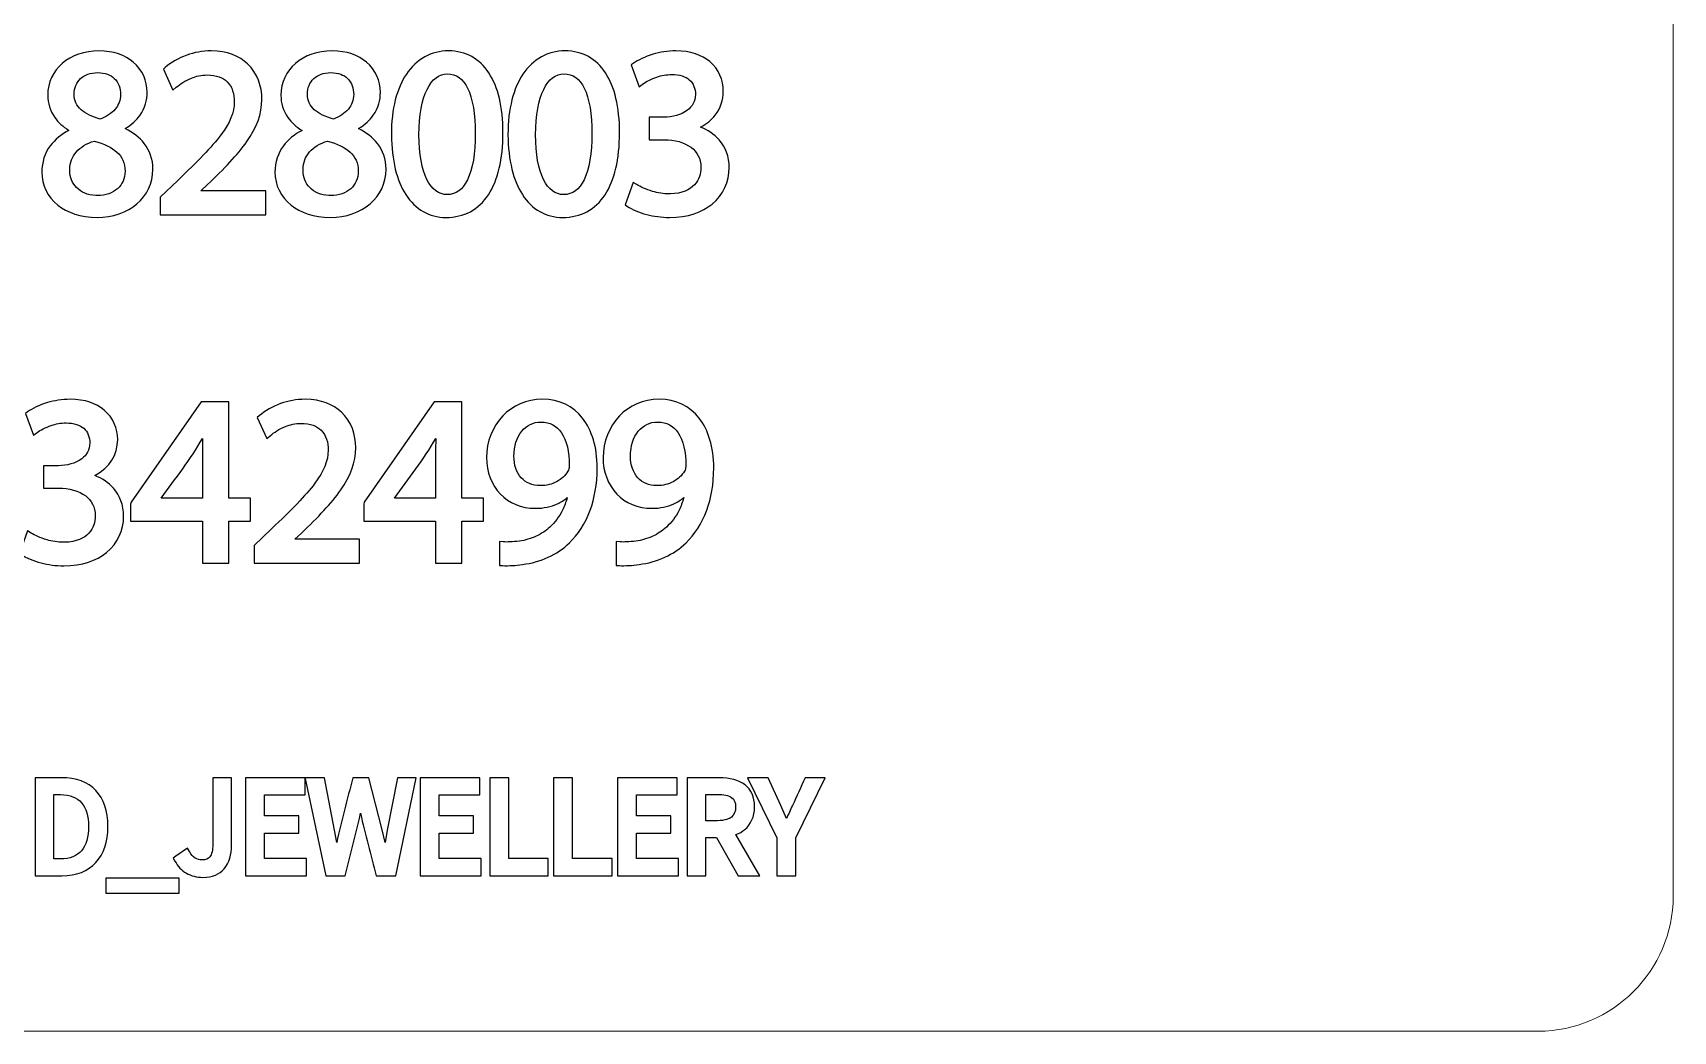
# Model space of a CAD drawing. Header units: millimetres. Extents: x -2199.5 to -2149.7, y -91.5 to -41.7.
# Drawn here: x -2173.97 to -2149.75, y -91.51 to -76.77 of the extents above; entities that cross this region are included whole.
import ezdxf

# ---------------------------------------------------------------- set-up
doc = ezdxf.new("R2010")
doc.units = ezdxf.units.MM
doc.header["$MEASUREMENT"] = 0
doc.layers.add('Layer 1', color=7, linetype='Continuous')

msp = doc.modelspace()

# ---------------------------------------------------------------- linework, layer by layer
at = {"layer": 'Layer 1', "color": 250, "lineweight": 18}
msp.add_open_spline([(-2197.5574, -41.7137), (-2197.5574, -41.7137), (-2151.7414, -41.7137), (-2151.7414, -41.7137), (-2150.6458, -41.7137), (-2149.7494, -42.6098), (-2149.7494, -43.7054), (-2149.7494, -43.7054), (-2149.7494, -89.522), (-2149.7494, -89.522), (-2149.7494, -90.6176), (-2150.6458, -91.5136), (-2151.7414, -91.5136), (-2151.7414, -91.5136), (-2197.5574, -91.5136), (-2197.5574, -91.5136), (-2198.6531, -91.5136), (-2199.5494, -90.6176), (-2199.5494, -89.522), (-2199.5494, -89.522), (-2199.5494, -43.7054), (-2199.5494, -43.7054), (-2199.5494, -42.6098), (-2198.6531, -41.7137), (-2197.5574, -41.7137)], degree=3, knots=[0, 0, 0, 0, 0.125, 0.125, 0.125, 0.25, 0.25, 0.25, 0.375, 0.375, 0.375, 0.5, 0.5, 0.5, 0.625, 0.625, 0.625, 0.75, 0.75, 0.75, 0.875, 0.875, 0.875, 1, 1, 1, 1], dxfattribs=at)
at = {"layer": 'Layer 1', "color": 240}
for points, knots in [([(-2173.8361, -78.8315), (-2173.8361, -78.6806), (-2173.7918, -78.5502), (-2173.7112, -78.4416), (-2173.6431, -78.3497), (-2173.5493, -78.2735), (-2173.4347, -78.2137), (-2173.5248, -78.1598), (-2173.5942, -78.0949), (-2173.6445, -78.0239), (-2173.7155, -77.9232), (-2173.7485, -77.8102), (-2173.7485, -77.6975), (-2173.7485, -77.5035), (-2173.6674, -77.3401), (-2173.533, -77.2245), (-2173.3976, -77.1077), (-2173.2075, -77.04), (-2172.9932, -77.04), (-2172.7743, -77.04), (-2172.6052, -77.105), (-2172.4866, -77.2053), (-2172.3491, -77.322), (-2172.28, -77.4857), (-2172.28, -77.6513), (-2172.28, -77.7649), (-2172.3103, -77.8831), (-2172.386, -77.9909), (-2172.4366, -78.0628), (-2172.5075, -78.1298), (-2172.6032, -78.187), (-2172.4879, -78.2438), (-2172.393, -78.3171), (-2172.3239, -78.4058), (-2172.2411, -78.5118), (-2172.1956, -78.6392), (-2172.1956, -78.7858), (-2172.1956, -78.9963), (-2172.2847, -79.1733), (-2172.4309, -79.2983), (-2172.5798, -79.4257), (-2172.788, -79.4989), (-2173.0209, -79.4989), (-2173.2628, -79.4989), (-2173.4598, -79.4286), (-2173.5993, -79.3161), (-2173.7521, -79.1927), (-2173.8361, -79.0193), (-2173.8361, -78.8315)], [0, 0, 0, 0, 0.0625, 0.0625, 0.0625, 0.125, 0.125, 0.125, 0.1875, 0.1875, 0.1875, 0.25, 0.25, 0.25, 0.3125, 0.3125, 0.3125, 0.375, 0.375, 0.375, 0.4375, 0.4375, 0.4375, 0.5, 0.5, 0.5, 0.5625, 0.5625, 0.5625, 0.625, 0.625, 0.625, 0.6875, 0.6875, 0.6875, 0.75, 0.75, 0.75, 0.8125, 0.8125, 0.8125, 0.875, 0.875, 0.875, 0.9375, 0.9375, 0.9375, 1, 1, 1, 1]), ([(-2172.0863, -79.4111), (-2172.0863, -79.4111), (-2172.0863, -79.2003), (-2172.0863, -79.2003), (-2172.0863, -79.2003), (-2171.8291, -78.951), (-2171.8291, -78.951), (-2171.5393, -78.6752), (-2171.3294, -78.4645), (-2171.1921, -78.2805), (-2171.0598, -78.1034), (-2170.996, -77.9521), (-2170.9942, -77.7918), (-2170.9944, -77.6778), (-2171.0236, -77.5693), (-2171.0982, -77.4959), (-2171.1606, -77.4346), (-2171.2572, -77.3955), (-2171.3983, -77.3955), (-2171.481, -77.3955), (-2171.5582, -77.414), (-2171.6262, -77.441), (-2171.7173, -77.4772), (-2171.7944, -77.5299), (-2171.8507, -77.577), (-2171.8507, -77.577), (-2171.9008, -77.6185), (-2171.9008, -77.6185), (-2171.9008, -77.6185), (-2172.0407, -77.3079), (-2172.0407, -77.3079), (-2172.0407, -77.3079), (-2172.0125, -77.2838), (-2172.0125, -77.2838), (-2171.9255, -77.2103), (-2171.8189, -77.1467), (-2171.6971, -77.1029), (-2171.5875, -77.0636), (-2171.4656, -77.04), (-2171.3346, -77.04), (-2171.0965, -77.04), (-2170.9194, -77.1161), (-2170.7975, -77.2319), (-2170.6523, -77.3698), (-2170.5861, -77.5636), (-2170.5861, -77.7533), (-2170.5861, -77.975), (-2170.6659, -78.1744), (-2170.8083, -78.3786), (-2170.9473, -78.578), (-2171.1459, -78.7813), (-2171.3883, -79.0147), (-2171.3883, -79.0147), (-2171.4861, -79.1051), (-2171.4861, -79.1051), (-2171.4861, -79.1051), (-2170.5303, -79.1051), (-2170.5303, -79.1051), (-2170.5303, -79.1051), (-2170.5303, -79.4606), (-2170.5303, -79.4606), (-2170.5303, -79.4606), (-2172.0863, -79.4606), (-2172.0863, -79.4606), (-2172.0863, -79.4606), (-2172.0863, -79.4111), (-2172.0863, -79.4111)], [0, 0, 0, 0, 0.0454545, 0.0454545, 0.0454545, 0.0909091, 0.0909091, 0.0909091, 0.1363636, 0.1363636, 0.1363636, 0.1818182, 0.1818182, 0.1818182, 0.2272727, 0.2272727, 0.2272727, 0.2727273, 0.2727273, 0.2727273, 0.3181818, 0.3181818, 0.3181818, 0.3636364, 0.3636364, 0.3636364, 0.4090909, 0.4090909, 0.4090909, 0.4545455, 0.4545455, 0.4545455, 0.5, 0.5, 0.5, 0.5454545, 0.5454545, 0.5454545, 0.5909091, 0.5909091, 0.5909091, 0.6363636, 0.6363636, 0.6363636, 0.6818182, 0.6818182, 0.6818182, 0.7272727, 0.7272727, 0.7272727, 0.7727273, 0.7727273, 0.7727273, 0.8181818, 0.8181818, 0.8181818, 0.8636364, 0.8636364, 0.8636364, 0.9090909, 0.9090909, 0.9090909, 0.9545455, 0.9545455, 0.9545455, 1, 1, 1, 1]), ([(-2170.3933, -78.8315), (-2170.3933, -78.6806), (-2170.3488, -78.5502), (-2170.2683, -78.4415), (-2170.2001, -78.3496), (-2170.1062, -78.2737), (-2169.9916, -78.2139), (-2170.0818, -78.1599), (-2170.1514, -78.0949), (-2170.2016, -78.0239), (-2170.2726, -77.9232), (-2170.3057, -77.8102), (-2170.3057, -77.6975), (-2170.3057, -77.5035), (-2170.2245, -77.3398), (-2170.0899, -77.2242), (-2169.9544, -77.1077), (-2169.7646, -77.04), (-2169.5499, -77.04), (-2169.3311, -77.04), (-2169.1619, -77.1051), (-2169.0433, -77.2055), (-2168.9058, -77.322), (-2168.8367, -77.4857), (-2168.8367, -77.6513), (-2168.8367, -77.7648), (-2168.8668, -77.883), (-2168.9428, -77.9909), (-2168.9933, -78.0628), (-2169.0644, -78.1298), (-2169.1603, -78.187), (-2169.045, -78.2438), (-2168.9502, -78.317), (-2168.8814, -78.4057), (-2168.7984, -78.5118), (-2168.7531, -78.639), (-2168.7531, -78.7858), (-2168.7531, -78.9961), (-2168.8422, -79.1733), (-2168.9883, -79.2983), (-2169.137, -79.4257), (-2169.3452, -79.4989), (-2169.5781, -79.4989), (-2169.8199, -79.4989), (-2170.017, -79.4286), (-2170.1565, -79.316), (-2170.3093, -79.1926), (-2170.3933, -79.0192), (-2170.3933, -78.8315)], [0, 0, 0, 0, 0.0625, 0.0625, 0.0625, 0.125, 0.125, 0.125, 0.1875, 0.1875, 0.1875, 0.25, 0.25, 0.25, 0.3125, 0.3125, 0.3125, 0.375, 0.375, 0.375, 0.4375, 0.4375, 0.4375, 0.5, 0.5, 0.5, 0.5625, 0.5625, 0.5625, 0.625, 0.625, 0.625, 0.6875, 0.6875, 0.6875, 0.75, 0.75, 0.75, 0.8125, 0.8125, 0.8125, 0.875, 0.875, 0.875, 0.9375, 0.9375, 0.9375, 1, 1, 1, 1]), ([(-2167.0274, -78.2453), (-2167.0274, -78.6417), (-2167.1018, -78.9516), (-2167.2418, -79.1636), (-2167.3866, -79.3835), (-2167.5997, -79.4989), (-2167.8707, -79.4989), (-2168.1153, -79.4989), (-2168.3195, -79.3828), (-2168.4613, -79.1623), (-2168.5938, -78.9562), (-2168.6713, -78.6577), (-2168.6747, -78.2773), (-2168.6748, -77.8934), (-2168.5931, -77.5924), (-2168.4538, -77.3838), (-2168.3032, -77.1587), (-2168.0863, -77.04), (-2167.8318, -77.04), (-2167.5742, -77.04), (-2167.3718, -77.1547), (-2167.2338, -77.366), (-2167.0989, -77.5721), (-2167.0274, -77.8713), (-2167.0274, -78.2453)], [0, 0, 0, 0, 0.125, 0.125, 0.125, 0.25, 0.25, 0.25, 0.375, 0.375, 0.375, 0.5, 0.5, 0.5, 0.625, 0.625, 0.625, 0.75, 0.75, 0.75, 0.875, 0.875, 0.875, 1, 1, 1, 1]), ([(-2165.3056, -78.2453), (-2165.3056, -78.6417), (-2165.3801, -78.9516), (-2165.5202, -79.1636), (-2165.665, -79.3835), (-2165.8781, -79.4989), (-2166.149, -79.4989), (-2166.3936, -79.4989), (-2166.5978, -79.3828), (-2166.7396, -79.1623), (-2166.8722, -78.9562), (-2166.9495, -78.6577), (-2166.9529, -78.2773), (-2166.953, -77.8934), (-2166.8715, -77.5925), (-2166.7321, -77.3838), (-2166.5815, -77.1585), (-2166.3647, -77.04), (-2166.11, -77.04), (-2165.8524, -77.04), (-2165.65, -77.1547), (-2165.5122, -77.366), (-2165.3776, -77.5722), (-2165.3056, -77.8713), (-2165.3056, -78.2453)], [0, 0, 0, 0, 0.125, 0.125, 0.125, 0.25, 0.25, 0.25, 0.375, 0.375, 0.375, 0.5, 0.5, 0.5, 0.625, 0.625, 0.625, 0.75, 0.75, 0.75, 0.875, 0.875, 0.875, 1, 1, 1, 1]), ([(-2165.0505, -79.0145), (-2165.0033, -79.0448), (-2164.9194, -79.0854), (-2164.8177, -79.1143), (-2164.7425, -79.1357), (-2164.6575, -79.1507), (-2164.5714, -79.1507), (-2164.5714, -79.1507), (-2164.5546, -79.1507), (-2164.5546, -79.1507), (-2164.3821, -79.1474), (-2164.2687, -79.0919), (-2164.1997, -79.0165), (-2164.1316, -78.9426), (-2164.1048, -78.8481), (-2164.1048, -78.766), (-2164.1048, -78.766), (-2164.1048, -78.7588), (-2164.1048, -78.7588), (-2164.1061, -78.628), (-2164.161, -78.5318), (-2164.2451, -78.4669), (-2164.3477, -78.3877), (-2164.4946, -78.3511), (-2164.6452, -78.3511), (-2164.6452, -78.3511), (-2164.8667, -78.3511), (-2164.8667, -78.3511), (-2164.8667, -78.3511), (-2164.8667, -78.0199), (-2164.8667, -78.0199), (-2164.8667, -78.0199), (-2164.6452, -78.0199), (-2164.6452, -78.0199), (-2164.5299, -78.0199), (-2164.3979, -77.9872), (-2164.3048, -77.9167), (-2164.2341, -77.8629), (-2164.1855, -77.7859), (-2164.1855, -77.6836), (-2164.1855, -77.5992), (-2164.2135, -77.5207), (-2164.276, -77.467), (-2164.3319, -77.4187), (-2164.4171, -77.3884), (-2164.5361, -77.3884), (-2164.6121, -77.3884), (-2164.6868, -77.4033), (-2164.7538, -77.4256), (-2164.8387, -77.4537), (-2164.9127, -77.4938), (-2164.9646, -77.5305), (-2164.9646, -77.5305), (-2165.0171, -77.5682), (-2165.0171, -77.5682), (-2165.0171, -77.5682), (-2165.133, -77.2473), (-2165.133, -77.2473), (-2165.133, -77.2473), (-2165.1033, -77.2256), (-2165.1033, -77.2256), (-2165.0346, -77.1754), (-2164.9318, -77.125), (-2164.8118, -77.0896), (-2164.7099, -77.0598), (-2164.5947, -77.04), (-2164.4767, -77.04), (-2164.2558, -77.04), (-2164.0898, -77.102), (-2163.9746, -77.1982), (-2163.8388, -77.3116), (-2163.7741, -77.4716), (-2163.7741, -77.6343), (-2163.7741, -77.7652), (-2163.8143, -77.8866), (-2163.8946, -77.989), (-2163.9484, -78.0577), (-2164.0207, -78.1176), (-2164.1104, -78.1657), (-2164.0037, -78.2062), (-2163.9086, -78.2699), (-2163.8357, -78.3539), (-2163.7433, -78.4605), (-2163.6863, -78.5995), (-2163.6863, -78.7648), (-2163.6863, -78.9712), (-2163.7715, -79.1646), (-2163.9376, -79.3014), (-2164.0852, -79.4226), (-2164.2964, -79.4989), (-2164.5684, -79.4989), (-2164.6883, -79.4989), (-2164.802, -79.4816), (-2164.9012, -79.456), (-2165.0225, -79.4246), (-2165.1233, -79.3793), (-2165.1888, -79.3365), (-2165.1888, -79.3365), (-2165.2213, -79.3151), (-2165.2213, -79.3151), (-2165.2213, -79.3151), (-2165.1028, -78.9807), (-2165.1028, -78.9807), (-2165.1028, -78.9807), (-2165.0505, -79.0145), (-2165.0505, -79.0145)], [0, 0, 0, 0, 0.0285714, 0.0285714, 0.0285714, 0.0571429, 0.0571429, 0.0571429, 0.0857143, 0.0857143, 0.0857143, 0.1142857, 0.1142857, 0.1142857, 0.1428571, 0.1428571, 0.1428571, 0.1714286, 0.1714286, 0.1714286, 0.2, 0.2, 0.2, 0.2285714, 0.2285714, 0.2285714, 0.2571429, 0.2571429, 0.2571429, 0.2857143, 0.2857143, 0.2857143, 0.3142857, 0.3142857, 0.3142857, 0.3428571, 0.3428571, 0.3428571, 0.3714286, 0.3714286, 0.3714286, 0.4, 0.4, 0.4, 0.4285714, 0.4285714, 0.4285714, 0.4571429, 0.4571429, 0.4571429, 0.4857143, 0.4857143, 0.4857143, 0.5142857, 0.5142857, 0.5142857, 0.5428571, 0.5428571, 0.5428571, 0.5714286, 0.5714286, 0.5714286, 0.6, 0.6, 0.6, 0.6285714, 0.6285714, 0.6285714, 0.6571429, 0.6571429, 0.6571429, 0.6857143, 0.6857143, 0.6857143, 0.7142857, 0.7142857, 0.7142857, 0.7428571, 0.7428571, 0.7428571, 0.7714286, 0.7714286, 0.7714286, 0.8, 0.8, 0.8, 0.8285714, 0.8285714, 0.8285714, 0.8571429, 0.8571429, 0.8571429, 0.8857143, 0.8857143, 0.8857143, 0.9142857, 0.9142857, 0.9142857, 0.9428571, 0.9428571, 0.9428571, 0.9714286, 0.9714286, 0.9714286, 1, 1, 1, 1]), ([(-2173.3581, -77.6759), (-2173.3581, -77.7748), (-2173.3209, -77.8509), (-2173.2556, -77.9094), (-2173.1889, -77.9692), (-2173.0917, -78.0133), (-2172.9736, -78.0458), (-2172.8843, -78.0135), (-2172.8064, -77.9646), (-2172.7526, -77.9004), (-2172.7037, -77.8416), (-2172.6739, -77.769), (-2172.6739, -77.6836), (-2172.6739, -77.5959), (-2172.7018, -77.5069), (-2172.7655, -77.4452), (-2172.8188, -77.3939), (-2172.8989, -77.3602), (-2173.0106, -77.3602), (-2173.1197, -77.3602), (-2173.2044, -77.3937), (-2173.2625, -77.4471), (-2173.3249, -77.5046), (-2173.3581, -77.5868), (-2173.3581, -77.6759)], [0, 0, 0, 0, 0.125, 0.125, 0.125, 0.25, 0.25, 0.25, 0.375, 0.375, 0.375, 0.5, 0.5, 0.5, 0.625, 0.625, 0.625, 0.75, 0.75, 0.75, 0.875, 0.875, 0.875, 1, 1, 1, 1]), ([(-2169.9153, -77.6759), (-2169.9153, -77.7748), (-2169.8781, -77.8509), (-2169.8128, -77.9094), (-2169.746, -77.9692), (-2169.6486, -78.0133), (-2169.5306, -78.0458), (-2169.4415, -78.0135), (-2169.3637, -77.9646), (-2169.3098, -77.9003), (-2169.2609, -77.8416), (-2169.2311, -77.7689), (-2169.2311, -77.6836), (-2169.2311, -77.5959), (-2169.2589, -77.5069), (-2169.3226, -77.4452), (-2169.3759, -77.3939), (-2169.4558, -77.3602), (-2169.5678, -77.3602), (-2169.6769, -77.3602), (-2169.7616, -77.3937), (-2169.8197, -77.4471), (-2169.8821, -77.5046), (-2169.9153, -77.5868), (-2169.9153, -77.6759)], [0, 0, 0, 0, 0.125, 0.125, 0.125, 0.25, 0.25, 0.25, 0.375, 0.375, 0.375, 0.5, 0.5, 0.5, 0.625, 0.625, 0.625, 0.75, 0.75, 0.75, 0.875, 0.875, 0.875, 1, 1, 1, 1]), ([(-2168.2675, -78.28), (-2168.2675, -78.5651), (-2168.2247, -78.7882), (-2168.149, -78.9398), (-2168.0771, -79.0844), (-2167.9749, -79.1616), (-2167.8528, -79.1616), (-2167.7197, -79.1616), (-2167.6193, -79.0835), (-2167.551, -78.9441), (-2167.4736, -78.7861), (-2167.4355, -78.5504), (-2167.4355, -78.259), (-2167.4355, -77.9765), (-2167.4724, -77.7454), (-2167.5499, -77.5895), (-2167.6171, -77.4545), (-2167.7163, -77.3781), (-2167.8496, -77.3781), (-2167.9689, -77.3781), (-2168.0733, -77.4566), (-2168.1476, -77.608), (-2168.2228, -77.7611), (-2168.2675, -77.9866), (-2168.2675, -78.28)], [0, 0, 0, 0, 0.125, 0.125, 0.125, 0.25, 0.25, 0.25, 0.375, 0.375, 0.375, 0.5, 0.5, 0.5, 0.625, 0.625, 0.625, 0.75, 0.75, 0.75, 0.875, 0.875, 0.875, 1, 1, 1, 1]), ([(-2166.5458, -78.28), (-2166.5458, -78.565), (-2166.503, -78.7881), (-2166.4275, -78.9397), (-2166.3554, -79.0845), (-2166.2535, -79.1616), (-2166.1316, -79.1616), (-2165.9985, -79.1616), (-2165.898, -79.0836), (-2165.8297, -78.9441), (-2165.7518, -78.7858), (-2165.7139, -78.5504), (-2165.7139, -78.259), (-2165.7139, -77.9765), (-2165.7507, -77.7453), (-2165.8283, -77.5895), (-2165.8955, -77.4545), (-2165.9946, -77.3781), (-2166.128, -77.3781), (-2166.2472, -77.3781), (-2166.3517, -77.4566), (-2166.426, -77.608), (-2166.5012, -77.7611), (-2166.5458, -77.9866), (-2166.5458, -78.28)], [0, 0, 0, 0, 0.125, 0.125, 0.125, 0.25, 0.25, 0.25, 0.375, 0.375, 0.375, 0.5, 0.5, 0.5, 0.625, 0.625, 0.625, 0.75, 0.75, 0.75, 0.875, 0.875, 0.875, 1, 1, 1, 1]), ([(-2172.6073, -78.8176), (-2172.6073, -78.6942), (-2172.6498, -78.6031), (-2172.7261, -78.5337), (-2172.8042, -78.4629), (-2172.9184, -78.4117), (-2173.0597, -78.3705), (-2173.1754, -78.4062), (-2173.265, -78.4616), (-2173.3258, -78.531), (-2173.3886, -78.603), (-2173.4213, -78.6912), (-2173.4213, -78.7894), (-2173.4213, -78.7894), (-2173.4218, -78.8087), (-2173.4218, -78.8087), (-2173.4217, -78.904), (-2173.3859, -78.9926), (-2173.3212, -79.0588), (-2173.2556, -79.1254), (-2173.1594, -79.1697), (-2173.0392, -79.1748), (-2173.0392, -79.1748), (-2173.0143, -79.1756), (-2173.0143, -79.1756), (-2172.8901, -79.1754), (-2172.7883, -79.1379), (-2172.718, -79.0752), (-2172.6475, -79.0124), (-2172.6073, -78.9222), (-2172.6073, -78.8176)], [0, 0, 0, 0, 0.1, 0.1, 0.1, 0.2, 0.2, 0.2, 0.3, 0.3, 0.3, 0.4, 0.4, 0.4, 0.5, 0.5, 0.5, 0.6, 0.6, 0.6, 0.7, 0.7, 0.7, 0.8, 0.8, 0.8, 0.9, 0.9, 0.9, 1, 1, 1, 1]), ([(-2169.1644, -78.8176), (-2169.1644, -78.6942), (-2169.2071, -78.6031), (-2169.2834, -78.5337), (-2169.3612, -78.4629), (-2169.4757, -78.4117), (-2169.6166, -78.3705), (-2169.7325, -78.406), (-2169.8219, -78.4616), (-2169.8827, -78.531), (-2169.9454, -78.603), (-2169.9783, -78.6912), (-2169.9783, -78.7894), (-2169.9783, -78.7894), (-2169.9791, -78.8093), (-2169.9791, -78.8093), (-2169.9787, -78.9043), (-2169.9432, -78.9929), (-2169.8786, -79.0587), (-2169.813, -79.1253), (-2169.7171, -79.1694), (-2169.5972, -79.1748), (-2169.5972, -79.1748), (-2169.5714, -79.1756), (-2169.5714, -79.1756), (-2169.4472, -79.1754), (-2169.3454, -79.1379), (-2169.2751, -79.0752), (-2169.2044, -79.0124), (-2169.1644, -78.9222), (-2169.1644, -78.8176)], [0, 0, 0, 0, 0.1, 0.1, 0.1, 0.2, 0.2, 0.2, 0.3, 0.3, 0.3, 0.4, 0.4, 0.4, 0.5, 0.5, 0.5, 0.6, 0.6, 0.6, 0.7, 0.7, 0.7, 0.8, 0.8, 0.8, 0.9, 0.9, 0.9, 1, 1, 1, 1]), ([(-2173.9929, -84.1589), (-2173.9457, -84.189), (-2173.8612, -84.2294), (-2173.759, -84.2587), (-2173.6839, -84.2798), (-2173.5997, -84.2951), (-2173.5138, -84.2951), (-2173.5138, -84.2951), (-2173.497, -84.2951), (-2173.497, -84.2951), (-2173.3239, -84.2918), (-2173.2105, -84.236), (-2173.1415, -84.1607), (-2173.0733, -84.0866), (-2173.0467, -83.9922), (-2173.0467, -83.9101), (-2173.0467, -83.9101), (-2173.0467, -83.9028), (-2173.0467, -83.9028), (-2173.048, -83.7721), (-2173.103, -83.676), (-2173.1872, -83.6109), (-2173.2899, -83.5314), (-2173.4367, -83.495), (-2173.5871, -83.495), (-2173.5871, -83.495), (-2173.8089, -83.495), (-2173.8089, -83.495), (-2173.8089, -83.495), (-2173.8089, -83.1642), (-2173.8089, -83.1642), (-2173.8089, -83.1642), (-2173.5871, -83.1642), (-2173.5871, -83.1642), (-2173.4716, -83.1642), (-2173.3398, -83.1318), (-2173.2465, -83.061), (-2173.1758, -83.0074), (-2173.1272, -82.9305), (-2173.1272, -82.8275), (-2173.1272, -82.7435), (-2173.1554, -82.6649), (-2173.2178, -82.6113), (-2173.2738, -82.5632), (-2173.3591, -82.5327), (-2173.4782, -82.5327), (-2173.5538, -82.5327), (-2173.6284, -82.548), (-2173.6962, -82.5702), (-2173.7809, -82.5983), (-2173.8547, -82.638), (-2173.9059, -82.6748), (-2173.9059, -82.6748), (-2173.959, -82.7129), (-2173.959, -82.7129), (-2173.959, -82.7129), (-2174.0747, -82.3914), (-2174.0747, -82.3914), (-2174.0747, -82.3914), (-2174.0452, -82.3697), (-2174.0452, -82.3697), (-2173.9766, -82.3195), (-2173.8739, -82.2689), (-2173.7539, -82.2336), (-2173.6521, -82.2037), (-2173.5368, -82.1841), (-2173.4187, -82.1841), (-2173.1978, -82.1841), (-2173.0315, -82.2462), (-2172.9162, -82.3422), (-2172.7804, -82.4555), (-2172.7158, -82.6155), (-2172.7158, -82.7783), (-2172.7158, -82.9989), (-2172.8281, -83.191), (-2173.0525, -83.3101), (-2172.9457, -83.3508), (-2172.8506, -83.4143), (-2172.7775, -83.4982), (-2172.6849, -83.6046), (-2172.6281, -83.7438), (-2172.6281, -83.9092), (-2172.6281, -84.1155), (-2172.7131, -84.3089), (-2172.8794, -84.4454), (-2173.027, -84.5667), (-2173.2382, -84.6431), (-2173.5101, -84.6431), (-2173.6303, -84.6431), (-2173.7442, -84.6258), (-2173.8437, -84.6), (-2173.9648, -84.5685), (-2174.0656, -84.5234), (-2174.1308, -84.4803), (-2174.1308, -84.4803), (-2174.1629, -84.459), (-2174.1629, -84.459), (-2174.1629, -84.459), (-2174.0454, -84.1254), (-2174.0454, -84.1254), (-2174.0454, -84.1254), (-2173.9929, -84.1589), (-2173.9929, -84.1589)], [0, 0, 0, 0, 0.0294118, 0.0294118, 0.0294118, 0.0588235, 0.0588235, 0.0588235, 0.0882353, 0.0882353, 0.0882353, 0.1176471, 0.1176471, 0.1176471, 0.1470588, 0.1470588, 0.1470588, 0.1764706, 0.1764706, 0.1764706, 0.2058824, 0.2058824, 0.2058824, 0.2352941, 0.2352941, 0.2352941, 0.2647059, 0.2647059, 0.2647059, 0.2941176, 0.2941176, 0.2941176, 0.3235294, 0.3235294, 0.3235294, 0.3529412, 0.3529412, 0.3529412, 0.3823529, 0.3823529, 0.3823529, 0.4117647, 0.4117647, 0.4117647, 0.4411765, 0.4411765, 0.4411765, 0.4705882, 0.4705882, 0.4705882, 0.5, 0.5, 0.5, 0.5294118, 0.5294118, 0.5294118, 0.5588235, 0.5588235, 0.5588235, 0.5882353, 0.5882353, 0.5882353, 0.6176471, 0.6176471, 0.6176471, 0.6470588, 0.6470588, 0.6470588, 0.6764706, 0.6764706, 0.6764706, 0.7058824, 0.7058824, 0.7058824, 0.7352941, 0.7352941, 0.7352941, 0.7647059, 0.7647059, 0.7647059, 0.7941176, 0.7941176, 0.7941176, 0.8235294, 0.8235294, 0.8235294, 0.8529412, 0.8529412, 0.8529412, 0.8823529, 0.8823529, 0.8823529, 0.9117647, 0.9117647, 0.9117647, 0.9411765, 0.9411765, 0.9411765, 0.9705882, 0.9705882, 0.9705882, 1, 1, 1, 1]), ([(-2171.4656, -84.5551), (-2171.4656, -84.5551), (-2171.4656, -83.9833), (-2171.4656, -83.9833), (-2171.4656, -83.9833), (-2172.5261, -83.9833), (-2172.5261, -83.9833), (-2172.5261, -83.9833), (-2172.5261, -83.7301), (-2172.5261, -83.7301), (-2172.5261, -83.7301), (-2172.5171, -83.702), (-2172.5171, -83.702), (-2172.5171, -83.702), (-2171.4836, -82.2231), (-2171.4836, -82.2231), (-2171.4836, -82.2231), (-2171.0753, -82.2231), (-2171.0753, -82.2231), (-2171.0753, -82.2231), (-2171.0753, -83.6418), (-2171.0753, -83.6418), (-2171.0753, -83.6418), (-2170.7557, -83.6418), (-2170.7557, -83.6418), (-2170.7557, -83.6418), (-2170.7557, -83.9833), (-2170.7557, -83.9833), (-2170.7557, -83.9833), (-2171.0753, -83.9833), (-2171.0753, -83.9833), (-2171.0753, -83.9833), (-2171.0753, -84.6045), (-2171.0753, -84.6045), (-2171.0753, -84.6045), (-2171.4656, -84.6045), (-2171.4656, -84.6045), (-2171.4656, -84.6045), (-2171.4656, -84.5551), (-2171.4656, -84.5551)], [0, 0, 0, 0, 0.0769231, 0.0769231, 0.0769231, 0.1538462, 0.1538462, 0.1538462, 0.2307692, 0.2307692, 0.2307692, 0.3076923, 0.3076923, 0.3076923, 0.3846154, 0.3846154, 0.3846154, 0.4615385, 0.4615385, 0.4615385, 0.5384615, 0.5384615, 0.5384615, 0.6153846, 0.6153846, 0.6153846, 0.6923077, 0.6923077, 0.6923077, 0.7692308, 0.7692308, 0.7692308, 0.8461538, 0.8461538, 0.8461538, 0.9230769, 0.9230769, 0.9230769, 1, 1, 1, 1]), ([(-2170.6994, -84.5551), (-2170.6994, -84.5551), (-2170.6994, -84.3445), (-2170.6994, -84.3445), (-2170.6994, -84.3445), (-2170.4422, -84.095), (-2170.4422, -84.095), (-2170.1525, -83.8191), (-2169.942, -83.608), (-2169.8049, -83.4246), (-2169.6728, -83.2474), (-2169.6088, -83.0966), (-2169.607, -82.9362), (-2169.6071, -82.8222), (-2169.6361, -82.7136), (-2169.7109, -82.6403), (-2169.7734, -82.5789), (-2169.87, -82.5398), (-2170.0109, -82.5398), (-2170.0936, -82.5398), (-2170.1707, -82.5581), (-2170.2388, -82.5854), (-2170.3299, -82.6215), (-2170.4071, -82.6742), (-2170.4639, -82.7214), (-2170.4639, -82.7214), (-2170.5139, -82.7627), (-2170.5139, -82.7627), (-2170.5139, -82.7627), (-2170.6538, -82.4521), (-2170.6538, -82.4521), (-2170.6538, -82.4521), (-2170.6255, -82.4282), (-2170.6255, -82.4282), (-2170.5385, -82.3548), (-2170.4319, -82.2907), (-2170.3099, -82.247), (-2170.2001, -82.2075), (-2170.0782, -82.1841), (-2169.9477, -82.1841), (-2169.7092, -82.1841), (-2169.5325, -82.2602), (-2169.4109, -82.3758), (-2169.2656, -82.5138), (-2169.1996, -82.7079), (-2169.1996, -82.8978), (-2169.1996, -83.1193), (-2169.2794, -83.3186), (-2169.4214, -83.5226), (-2169.5597, -83.7213), (-2169.7586, -83.9248), (-2170.0014, -84.1587), (-2170.0014, -84.1587), (-2170.0996, -84.2495), (-2170.0996, -84.2495), (-2170.0996, -84.2495), (-2169.1432, -84.2495), (-2169.1432, -84.2495), (-2169.1432, -84.2495), (-2169.1432, -84.6045), (-2169.1432, -84.6045), (-2169.1432, -84.6045), (-2170.6994, -84.6045), (-2170.6994, -84.6045), (-2170.6994, -84.6045), (-2170.6994, -84.5551), (-2170.6994, -84.5551)], [0, 0, 0, 0, 0.0454545, 0.0454545, 0.0454545, 0.0909091, 0.0909091, 0.0909091, 0.1363636, 0.1363636, 0.1363636, 0.1818182, 0.1818182, 0.1818182, 0.2272727, 0.2272727, 0.2272727, 0.2727273, 0.2727273, 0.2727273, 0.3181818, 0.3181818, 0.3181818, 0.3636364, 0.3636364, 0.3636364, 0.4090909, 0.4090909, 0.4090909, 0.4545455, 0.4545455, 0.4545455, 0.5, 0.5, 0.5, 0.5454545, 0.5454545, 0.5454545, 0.5909091, 0.5909091, 0.5909091, 0.6363636, 0.6363636, 0.6363636, 0.6818182, 0.6818182, 0.6818182, 0.7272727, 0.7272727, 0.7272727, 0.7727273, 0.7727273, 0.7727273, 0.8181818, 0.8181818, 0.8181818, 0.8636364, 0.8636364, 0.8636364, 0.9090909, 0.9090909, 0.9090909, 0.9545455, 0.9545455, 0.9545455, 1, 1, 1, 1]), ([(-2168.0226, -84.5551), (-2168.0226, -84.5551), (-2168.0226, -83.9833), (-2168.0226, -83.9833), (-2168.0226, -83.9833), (-2169.0833, -83.9833), (-2169.0833, -83.9833), (-2169.0833, -83.9833), (-2169.0833, -83.7301), (-2169.0833, -83.7301), (-2169.0833, -83.7301), (-2169.0743, -83.702), (-2169.0743, -83.702), (-2169.0743, -83.702), (-2168.0406, -82.2231), (-2168.0406, -82.2231), (-2168.0406, -82.2231), (-2167.6324, -82.2231), (-2167.6324, -82.2231), (-2167.6324, -82.2231), (-2167.6324, -83.6418), (-2167.6324, -83.6418), (-2167.6324, -83.6418), (-2167.3128, -83.6418), (-2167.3128, -83.6418), (-2167.3128, -83.6418), (-2167.3128, -83.9833), (-2167.3128, -83.9833), (-2167.3128, -83.9833), (-2167.6324, -83.9833), (-2167.6324, -83.9833), (-2167.6324, -83.9833), (-2167.6324, -84.6045), (-2167.6324, -84.6045), (-2167.6324, -84.6045), (-2168.0226, -84.6045), (-2168.0226, -84.6045), (-2168.0226, -84.6045), (-2168.0226, -84.5551), (-2168.0226, -84.5551)], [0, 0, 0, 0, 0.0769231, 0.0769231, 0.0769231, 0.1538462, 0.1538462, 0.1538462, 0.2307692, 0.2307692, 0.2307692, 0.3076923, 0.3076923, 0.3076923, 0.3846154, 0.3846154, 0.3846154, 0.4615385, 0.4615385, 0.4615385, 0.5384615, 0.5384615, 0.5384615, 0.6153846, 0.6153846, 0.6153846, 0.6923077, 0.6923077, 0.6923077, 0.7692308, 0.7692308, 0.7692308, 0.8461538, 0.8461538, 0.8461538, 0.9230769, 0.9230769, 0.9230769, 1, 1, 1, 1]), ([(-2167.0225, -84.2885), (-2166.9925, -84.2916), (-2166.9586, -84.2916), (-2166.9199, -84.2896), (-2166.8797, -84.2875), (-2166.8353, -84.2829), (-2166.7848, -84.2778), (-2166.6987, -84.2659), (-2166.6148, -84.242), (-2166.5375, -84.2062), (-2166.4632, -84.1718), (-2166.3942, -84.126), (-2166.3346, -84.0697), (-2166.2612, -84.0029), (-2166.1982, -83.9205), (-2166.1489, -83.8215), (-2166.1208, -83.7653), (-2166.0972, -83.7035), (-2166.0787, -83.6362), (-2166.123, -83.6718), (-2166.1715, -83.7021), (-2166.2243, -83.7261), (-2166.3195, -83.7698), (-2166.4276, -83.7936), (-2166.5464, -83.7936), (-2166.7615, -83.7936), (-2166.9395, -83.7138), (-2167.0655, -83.583), (-2167.1964, -83.4475), (-2167.2702, -83.2572), (-2167.2702, -83.0451), (-2167.2702, -82.8102), (-2167.1822, -82.5892), (-2167.0295, -82.4302), (-2166.8847, -82.2794), (-2166.682, -82.1841), (-2166.4413, -82.1841), (-2166.1929, -82.1841), (-2165.9913, -82.2851), (-2165.8516, -82.4631), (-2165.7131, -82.6397), (-2165.6364, -82.8922), (-2165.6364, -83.1964), (-2165.6364, -83.4379), (-2165.6749, -83.6467), (-2165.7396, -83.823), (-2165.813, -84.0229), (-2165.9209, -84.1822), (-2166.0448, -84.3026), (-2166.1351, -84.3911), (-2166.2425, -84.4629), (-2166.3587, -84.5162), (-2166.4784, -84.5712), (-2166.6078, -84.6073), (-2166.7376, -84.622), (-2166.7913, -84.6302), (-2166.8412, -84.6354), (-2166.8857, -84.6381), (-2166.9394, -84.6413), (-2166.9881, -84.6414), (-2167.0295, -84.6398), (-2167.0295, -84.6398), (-2167.077, -84.6377), (-2167.077, -84.6377), (-2167.077, -84.6377), (-2167.077, -84.2826), (-2167.077, -84.2826), (-2167.077, -84.2826), (-2167.0225, -84.2885), (-2167.0225, -84.2885)], [0, 0, 0, 0, 0.0434783, 0.0434783, 0.0434783, 0.0869565, 0.0869565, 0.0869565, 0.1304348, 0.1304348, 0.1304348, 0.173913, 0.173913, 0.173913, 0.2173913, 0.2173913, 0.2173913, 0.2608696, 0.2608696, 0.2608696, 0.3043478, 0.3043478, 0.3043478, 0.3478261, 0.3478261, 0.3478261, 0.3913043, 0.3913043, 0.3913043, 0.4347826, 0.4347826, 0.4347826, 0.4782609, 0.4782609, 0.4782609, 0.5217391, 0.5217391, 0.5217391, 0.5652174, 0.5652174, 0.5652174, 0.6086957, 0.6086957, 0.6086957, 0.6521739, 0.6521739, 0.6521739, 0.6956522, 0.6956522, 0.6956522, 0.7391304, 0.7391304, 0.7391304, 0.7826087, 0.7826087, 0.7826087, 0.826087, 0.826087, 0.826087, 0.8695652, 0.8695652, 0.8695652, 0.9130435, 0.9130435, 0.9130435, 0.9565217, 0.9565217, 0.9565217, 1, 1, 1, 1]), ([(-2165.3013, -84.2885), (-2165.2714, -84.2916), (-2165.2372, -84.2916), (-2165.1985, -84.2896), (-2165.1585, -84.2875), (-2165.1142, -84.2829), (-2165.0638, -84.2778), (-2164.9773, -84.2659), (-2164.8935, -84.242), (-2164.8163, -84.2062), (-2164.742, -84.1718), (-2164.6731, -84.126), (-2164.6131, -84.0697), (-2164.5399, -84.0034), (-2164.4772, -83.9212), (-2164.4278, -83.822), (-2164.3995, -83.7654), (-2164.3758, -83.7035), (-2164.3571, -83.6359), (-2164.4015, -83.6718), (-2164.4503, -83.7021), (-2164.503, -83.7261), (-2164.5981, -83.7698), (-2164.7064, -83.7936), (-2164.8252, -83.7936), (-2165.0401, -83.7936), (-2165.2183, -83.7138), (-2165.3443, -83.583), (-2165.4752, -83.4475), (-2165.5491, -83.2572), (-2165.5491, -83.0451), (-2165.5491, -82.8102), (-2165.461, -82.5892), (-2165.3081, -82.4301), (-2165.1634, -82.2796), (-2164.9605, -82.1841), (-2164.7196, -82.1841), (-2164.4714, -82.1841), (-2164.27, -82.2849), (-2164.1302, -82.463), (-2163.9918, -82.6398), (-2163.9151, -82.8922), (-2163.9151, -83.1964), (-2163.9151, -83.4381), (-2163.9537, -83.6467), (-2164.0184, -83.823), (-2164.0918, -84.0231), (-2164.1997, -84.1822), (-2164.3237, -84.3026), (-2164.4137, -84.3911), (-2164.5209, -84.4628), (-2164.637, -84.5161), (-2164.7567, -84.5712), (-2164.8862, -84.6073), (-2165.0162, -84.622), (-2165.0695, -84.6302), (-2165.1196, -84.6354), (-2165.1643, -84.6381), (-2165.2182, -84.6413), (-2165.2671, -84.6414), (-2165.3083, -84.6398), (-2165.3083, -84.6398), (-2165.3558, -84.6377), (-2165.3558, -84.6377), (-2165.3558, -84.6377), (-2165.3558, -84.2826), (-2165.3558, -84.2826), (-2165.3558, -84.2826), (-2165.3013, -84.2885), (-2165.3013, -84.2885)], [0, 0, 0, 0, 0.0434783, 0.0434783, 0.0434783, 0.0869565, 0.0869565, 0.0869565, 0.1304348, 0.1304348, 0.1304348, 0.173913, 0.173913, 0.173913, 0.2173913, 0.2173913, 0.2173913, 0.2608696, 0.2608696, 0.2608696, 0.3043478, 0.3043478, 0.3043478, 0.3478261, 0.3478261, 0.3478261, 0.3913043, 0.3913043, 0.3913043, 0.4347826, 0.4347826, 0.4347826, 0.4782609, 0.4782609, 0.4782609, 0.5217391, 0.5217391, 0.5217391, 0.5652174, 0.5652174, 0.5652174, 0.6086957, 0.6086957, 0.6086957, 0.6521739, 0.6521739, 0.6521739, 0.6956522, 0.6956522, 0.6956522, 0.7391304, 0.7391304, 0.7391304, 0.7826087, 0.7826087, 0.7826087, 0.826087, 0.826087, 0.826087, 0.8695652, 0.8695652, 0.8695652, 0.9130435, 0.9130435, 0.9130435, 0.9565217, 0.9565217, 0.9565217, 1, 1, 1, 1]), ([(-2166.8657, -83.0239), (-2166.8657, -83.1551), (-2166.8265, -83.2659), (-2166.7574, -83.3424), (-2166.6905, -83.416), (-2166.5941, -83.4591), (-2166.4763, -83.4591), (-2166.3851, -83.4591), (-2166.3039, -83.4376), (-2166.2363, -83.4019), (-2166.1639, -83.3634), (-2166.1062, -83.308), (-2166.0689, -83.2445), (-2166.0625, -83.2343), (-2166.0574, -83.2226), (-2166.054, -83.2096), (-2166.0504, -83.1952), (-2166.0481, -83.1778), (-2166.0481, -83.1574), (-2166.0481, -82.9624), (-2166.0852, -82.7926), (-2166.1636, -82.6771), (-2166.2306, -82.5782), (-2166.3304, -82.5191), (-2166.4658, -82.5191), (-2166.5817, -82.5191), (-2166.6808, -82.57), (-2166.7506, -82.6563), (-2166.8232, -82.7459), (-2166.8657, -82.8739), (-2166.8657, -83.0239)], [0, 0, 0, 0, 0.1, 0.1, 0.1, 0.2, 0.2, 0.2, 0.3, 0.3, 0.3, 0.4, 0.4, 0.4, 0.5, 0.5, 0.5, 0.6, 0.6, 0.6, 0.7, 0.7, 0.7, 0.8, 0.8, 0.8, 0.9, 0.9, 0.9, 1, 1, 1, 1]), ([(-2165.1445, -83.0239), (-2165.1445, -83.1551), (-2165.1051, -83.2657), (-2165.036, -83.3423), (-2164.9693, -83.416), (-2164.8726, -83.4591), (-2164.7548, -83.4591), (-2164.6636, -83.4591), (-2164.5827, -83.4376), (-2164.5151, -83.4019), (-2164.4427, -83.3634), (-2164.3851, -83.308), (-2164.3477, -83.2445), (-2164.3413, -83.2341), (-2164.336, -83.2224), (-2164.3324, -83.2089), (-2164.3288, -83.1947), (-2164.3265, -83.1776), (-2164.3265, -83.1574), (-2164.3265, -82.9624), (-2164.3633, -82.7926), (-2164.4418, -82.6771), (-2164.509, -82.5782), (-2164.6087, -82.5191), (-2164.7442, -82.5191), (-2164.8601, -82.5191), (-2164.9593, -82.57), (-2165.0292, -82.6563), (-2165.1018, -82.7458), (-2165.1445, -82.8739), (-2165.1445, -83.0239)], [0, 0, 0, 0, 0.1, 0.1, 0.1, 0.2, 0.2, 0.2, 0.3, 0.3, 0.3, 0.4, 0.4, 0.4, 0.5, 0.5, 0.5, 0.6, 0.6, 0.6, 0.7, 0.7, 0.7, 0.8, 0.8, 0.8, 0.9, 0.9, 0.9, 1, 1, 1, 1]), ([(-2171.4656, -83.6418), (-2171.4656, -83.6418), (-2171.4656, -82.9291), (-2171.4656, -82.9291), (-2171.4656, -82.9291), (-2171.463, -82.761), (-2171.463, -82.761), (-2171.6394, -83.072), (-2171.8642, -83.3519), (-2172.0727, -83.6418), (-2172.0727, -83.6418), (-2171.4656, -83.6418), (-2171.4656, -83.6418)], [0, 0, 0, 0, 0.25, 0.25, 0.25, 0.5, 0.5, 0.5, 0.75, 0.75, 0.75, 1, 1, 1, 1]), ([(-2168.0226, -83.6418), (-2168.0226, -83.6418), (-2168.0226, -82.9291), (-2168.0226, -82.9291), (-2168.0226, -82.9291), (-2168.0202, -82.7613), (-2168.0202, -82.7613), (-2168.1937, -83.0711), (-2168.4221, -83.353), (-2168.6299, -83.6418), (-2168.6299, -83.6418), (-2168.0226, -83.6418), (-2168.0226, -83.6418)], [0, 0, 0, 0, 0.25, 0.25, 0.25, 0.5, 0.5, 0.5, 0.75, 0.75, 0.75, 1, 1, 1, 1]), ([(-2173.8815, -87.7716), (-2173.8815, -87.7716), (-2173.5469, -87.7716), (-2173.5469, -87.7716), (-2173.3266, -87.7716), (-2173.1557, -87.8369), (-2173.0385, -87.9596), (-2172.9215, -88.083), (-2172.8606, -88.2622), (-2172.8606, -88.4899), (-2172.8606, -88.7177), (-2172.9215, -88.8997), (-2173.038, -89.0253), (-2173.1544, -89.1503), (-2173.3232, -89.2179), (-2173.5394, -89.2179), (-2173.5394, -89.2179), (-2173.9358, -89.2179), (-2173.9358, -89.2179), (-2173.9358, -89.2179), (-2173.9358, -87.7716), (-2173.9358, -87.7716), (-2173.9358, -87.7716), (-2173.8815, -87.7716), (-2173.8815, -87.7716)], [0, 0, 0, 0, 0.125, 0.125, 0.125, 0.25, 0.25, 0.25, 0.375, 0.375, 0.375, 0.5, 0.5, 0.5, 0.625, 0.625, 0.625, 0.75, 0.75, 0.75, 0.875, 0.875, 0.875, 1, 1, 1, 1]), ([(-2171.855, -88.9304), (-2171.855, -88.9304), (-2171.6853, -88.81), (-2171.6853, -88.81), (-2171.6853, -88.81), (-2171.6559, -88.862), (-2171.6559, -88.862), (-2171.6304, -88.907), (-2171.6023, -88.9383), (-2171.5714, -88.9575), (-2171.5424, -88.9759), (-2171.509, -88.9842), (-2171.4713, -88.9842), (-2171.4172, -88.9842), (-2171.3779, -88.9702), (-2171.3541, -88.9396), (-2171.3262, -88.9038), (-2171.3122, -88.8434), (-2171.3122, -88.7542), (-2171.3122, -88.7542), (-2171.3122, -87.7716), (-2171.3122, -87.7716), (-2171.3122, -87.7716), (-2171.033, -87.7716), (-2171.033, -87.7716), (-2171.033, -87.7716), (-2171.033, -88.7698), (-2171.033, -88.7698), (-2171.033, -88.9053), (-2171.0674, -89.0286), (-2171.1439, -89.1154), (-2171.2135, -89.1944), (-2171.3161, -89.2427), (-2171.4561, -89.2427), (-2171.5505, -89.2427), (-2171.6322, -89.2214), (-2171.7016, -89.1804), (-2171.7711, -89.1396), (-2171.8277, -89.0791), (-2171.8711, -89.0009), (-2171.8711, -89.0009), (-2171.8948, -88.9583), (-2171.8948, -88.9583), (-2171.8948, -88.9583), (-2171.855, -88.9304), (-2171.855, -88.9304)], [0, 0, 0, 0, 0.0666667, 0.0666667, 0.0666667, 0.1333333, 0.1333333, 0.1333333, 0.2, 0.2, 0.2, 0.2666667, 0.2666667, 0.2666667, 0.3333333, 0.3333333, 0.3333333, 0.4, 0.4, 0.4, 0.4666667, 0.4666667, 0.4666667, 0.5333333, 0.5333333, 0.5333333, 0.6, 0.6, 0.6, 0.6666667, 0.6666667, 0.6666667, 0.7333333, 0.7333333, 0.7333333, 0.8, 0.8, 0.8, 0.8666667, 0.8666667, 0.8666667, 0.9333333, 0.9333333, 0.9333333, 1, 1, 1, 1]), ([(-2169.8839, -87.7716), (-2169.8839, -87.7716), (-2169.6631, -87.7716), (-2169.6631, -87.7716), (-2169.6631, -87.7716), (-2169.5145, -88.5442), (-2169.5145, -88.5442), (-2169.5145, -88.5442), (-2169.4813, -88.727), (-2169.4813, -88.727), (-2169.4101, -88.4063), (-2169.3261, -88.0899), (-2169.2438, -87.7716), (-2169.2438, -87.7716), (-2169.0056, -87.7716), (-2169.0056, -87.7716), (-2169.0056, -87.7716), (-2168.809, -88.541), (-2168.809, -88.541), (-2168.809, -88.541), (-2168.7671, -88.7267), (-2168.7671, -88.7267), (-2168.7671, -88.7267), (-2168.7353, -88.5451), (-2168.7353, -88.5451), (-2168.7353, -88.5451), (-2168.5857, -87.7716), (-2168.5857, -87.7716), (-2168.5857, -87.7716), (-2168.3098, -87.7716), (-2168.3098, -87.7716), (-2168.3098, -87.7716), (-2168.6095, -89.2179), (-2168.6095, -89.2179), (-2168.6095, -89.2179), (-2168.9004, -89.2179), (-2168.9004, -89.2179), (-2168.9778, -88.912), (-2169.0637, -88.6028), (-2169.1302, -88.295), (-2169.1302, -88.295), (-2169.1474, -88.3713), (-2169.1474, -88.3713), (-2169.1474, -88.3713), (-2169.3561, -89.2179), (-2169.3561, -89.2179), (-2169.3561, -89.2179), (-2169.6436, -89.2179), (-2169.6436, -89.2179), (-2169.6436, -89.2179), (-2169.9484, -87.7823), (-2169.9484, -87.7823), (-2169.9484, -87.7823), (-2169.9484, -88.0247), (-2169.9484, -88.0247), (-2169.9484, -88.0247), (-2170.5489, -88.0247), (-2170.5489, -88.0247), (-2170.5489, -88.0247), (-2170.5489, -88.3346), (-2170.5489, -88.3346), (-2170.5489, -88.3346), (-2170.0425, -88.3346), (-2170.0425, -88.3346), (-2170.0425, -88.3346), (-2170.0425, -88.5876), (-2170.0425, -88.5876), (-2170.0425, -88.5876), (-2170.5489, -88.5876), (-2170.5489, -88.5876), (-2170.5489, -88.5876), (-2170.5489, -88.9649), (-2170.5489, -88.9649), (-2170.5489, -88.9649), (-2169.9283, -88.9649), (-2169.9283, -88.9649), (-2169.9283, -88.9649), (-2169.9283, -89.2179), (-2169.9283, -89.2179), (-2169.9283, -89.2179), (-2170.8283, -89.2179), (-2170.8283, -89.2179), (-2170.8283, -89.2179), (-2170.8283, -87.7716), (-2170.8283, -87.7716), (-2170.8283, -87.7716), (-2170.774, -87.7716), (-2170.774, -87.7716), (-2170.774, -87.7716), (-2169.9509, -87.7716), (-2169.9509, -87.7716), (-2169.9509, -87.7716), (-2169.9484, -87.7716), (-2169.9484, -87.7716), (-2169.9484, -87.7716), (-2169.8839, -87.7716), (-2169.8839, -87.7716)], [0, 0, 0, 0, 0.03125, 0.03125, 0.03125, 0.0625, 0.0625, 0.0625, 0.09375, 0.09375, 0.09375, 0.125, 0.125, 0.125, 0.15625, 0.15625, 0.15625, 0.1875, 0.1875, 0.1875, 0.21875, 0.21875, 0.21875, 0.25, 0.25, 0.25, 0.28125, 0.28125, 0.28125, 0.3125, 0.3125, 0.3125, 0.34375, 0.34375, 0.34375, 0.375, 0.375, 0.375, 0.40625, 0.40625, 0.40625, 0.4375, 0.4375, 0.4375, 0.46875, 0.46875, 0.46875, 0.5, 0.5, 0.5, 0.53125, 0.53125, 0.53125, 0.5625, 0.5625, 0.5625, 0.59375, 0.59375, 0.59375, 0.625, 0.625, 0.625, 0.65625, 0.65625, 0.65625, 0.6875, 0.6875, 0.6875, 0.71875, 0.71875, 0.71875, 0.75, 0.75, 0.75, 0.78125, 0.78125, 0.78125, 0.8125, 0.8125, 0.8125, 0.84375, 0.84375, 0.84375, 0.875, 0.875, 0.875, 0.90625, 0.90625, 0.90625, 0.9375, 0.9375, 0.9375, 0.96875, 0.96875, 0.96875, 1, 1, 1, 1]), ([(-2168.1935, -87.7716), (-2168.1935, -87.7716), (-2167.368, -87.7716), (-2167.368, -87.7716), (-2167.368, -87.7716), (-2167.368, -88.0247), (-2167.368, -88.0247), (-2167.368, -88.0247), (-2167.9688, -88.0247), (-2167.9688, -88.0247), (-2167.9688, -88.0247), (-2167.9688, -88.3346), (-2167.9688, -88.3346), (-2167.9688, -88.3346), (-2167.4626, -88.3346), (-2167.4626, -88.3346), (-2167.4626, -88.3346), (-2167.4626, -88.5876), (-2167.4626, -88.5876), (-2167.4626, -88.5876), (-2167.9688, -88.5876), (-2167.9688, -88.5876), (-2167.9688, -88.5876), (-2167.9688, -88.9649), (-2167.9688, -88.9649), (-2167.9688, -88.9649), (-2167.3478, -88.9649), (-2167.3478, -88.9649), (-2167.3478, -88.9649), (-2167.3478, -89.2179), (-2167.3478, -89.2179), (-2167.3478, -89.2179), (-2168.2478, -89.2179), (-2168.2478, -89.2179), (-2168.2478, -89.2179), (-2168.2478, -87.7716), (-2168.2478, -87.7716), (-2168.2478, -87.7716), (-2168.1935, -87.7716), (-2168.1935, -87.7716)], [0, 0, 0, 0, 0.0769231, 0.0769231, 0.0769231, 0.1538462, 0.1538462, 0.1538462, 0.2307692, 0.2307692, 0.2307692, 0.3076923, 0.3076923, 0.3076923, 0.3846154, 0.3846154, 0.3846154, 0.4615385, 0.4615385, 0.4615385, 0.5384615, 0.5384615, 0.5384615, 0.6153846, 0.6153846, 0.6153846, 0.6923077, 0.6923077, 0.6923077, 0.7692308, 0.7692308, 0.7692308, 0.8461538, 0.8461538, 0.8461538, 0.9230769, 0.9230769, 0.9230769, 1, 1, 1, 1]), ([(-2167.1671, -87.7716), (-2167.1671, -87.7716), (-2166.9424, -87.7716), (-2166.9424, -87.7716), (-2166.9424, -87.7716), (-2166.9424, -88.9649), (-2166.9424, -88.9649), (-2166.9424, -88.9649), (-2166.3587, -88.9649), (-2166.3587, -88.9649), (-2166.3587, -88.9649), (-2166.3587, -89.2179), (-2166.3587, -89.2179), (-2166.3587, -89.2179), (-2167.2216, -89.2179), (-2167.2216, -89.2179), (-2167.2216, -89.2179), (-2167.2216, -87.7716), (-2167.2216, -87.7716), (-2167.2216, -87.7716), (-2167.1671, -87.7716), (-2167.1671, -87.7716)], [0, 0, 0, 0, 0.1428571, 0.1428571, 0.1428571, 0.2857143, 0.2857143, 0.2857143, 0.4285714, 0.4285714, 0.4285714, 0.5714286, 0.5714286, 0.5714286, 0.7142857, 0.7142857, 0.7142857, 0.8571429, 0.8571429, 0.8571429, 1, 1, 1, 1]), ([(-2166.2243, -87.7716), (-2166.2243, -87.7716), (-2165.9996, -87.7716), (-2165.9996, -87.7716), (-2165.9996, -87.7716), (-2165.9996, -88.9649), (-2165.9996, -88.9649), (-2165.9996, -88.9649), (-2165.416, -88.9649), (-2165.416, -88.9649), (-2165.416, -88.9649), (-2165.416, -89.2179), (-2165.416, -89.2179), (-2165.416, -89.2179), (-2166.2787, -89.2179), (-2166.2787, -89.2179), (-2166.2787, -89.2179), (-2166.2787, -87.7716), (-2166.2787, -87.7716), (-2166.2787, -87.7716), (-2166.2243, -87.7716), (-2166.2243, -87.7716)], [0, 0, 0, 0, 0.1428571, 0.1428571, 0.1428571, 0.2857143, 0.2857143, 0.2857143, 0.4285714, 0.4285714, 0.4285714, 0.5714286, 0.5714286, 0.5714286, 0.7142857, 0.7142857, 0.7142857, 0.8571429, 0.8571429, 0.8571429, 1, 1, 1, 1]), ([(-2165.2812, -87.7716), (-2165.2812, -87.7716), (-2164.4558, -87.7716), (-2164.4558, -87.7716), (-2164.4558, -87.7716), (-2164.4558, -88.0247), (-2164.4558, -88.0247), (-2164.4558, -88.0247), (-2165.0563, -88.0247), (-2165.0563, -88.0247), (-2165.0563, -88.0247), (-2165.0563, -88.3346), (-2165.0563, -88.3346), (-2165.0563, -88.3346), (-2164.5498, -88.3346), (-2164.5498, -88.3346), (-2164.5498, -88.3346), (-2164.5498, -88.5876), (-2164.5498, -88.5876), (-2164.5498, -88.5876), (-2165.0563, -88.5876), (-2165.0563, -88.5876), (-2165.0563, -88.5876), (-2165.0563, -88.9649), (-2165.0563, -88.9649), (-2165.0563, -88.9649), (-2164.4356, -88.9649), (-2164.4356, -88.9649), (-2164.4356, -88.9649), (-2164.4356, -89.2179), (-2164.4356, -89.2179), (-2164.4356, -89.2179), (-2165.3358, -89.2179), (-2165.3358, -89.2179), (-2165.3358, -89.2179), (-2165.3358, -87.7716), (-2165.3358, -87.7716), (-2165.3358, -87.7716), (-2165.2812, -87.7716), (-2165.2812, -87.7716)], [0, 0, 0, 0, 0.0769231, 0.0769231, 0.0769231, 0.1538462, 0.1538462, 0.1538462, 0.2307692, 0.2307692, 0.2307692, 0.3076923, 0.3076923, 0.3076923, 0.3846154, 0.3846154, 0.3846154, 0.4615385, 0.4615385, 0.4615385, 0.5384615, 0.5384615, 0.5384615, 0.6153846, 0.6153846, 0.6153846, 0.6923077, 0.6923077, 0.6923077, 0.7692308, 0.7692308, 0.7692308, 0.8461538, 0.8461538, 0.8461538, 0.9230769, 0.9230769, 0.9230769, 1, 1, 1, 1]), ([(-2163.5873, -88.6108), (-2163.5873, -88.6108), (-2163.2332, -89.2179), (-2163.2332, -89.2179), (-2163.2332, -89.2179), (-2163.5521, -89.2179), (-2163.5521, -89.2179), (-2163.5521, -89.2179), (-2163.874, -88.6526), (-2163.874, -88.6526), (-2163.874, -88.6526), (-2164.0297, -88.6526), (-2164.0297, -88.6526), (-2164.0297, -88.6526), (-2164.0297, -89.2179), (-2164.0297, -89.2179), (-2164.0297, -89.2179), (-2164.3094, -89.2179), (-2164.3094, -89.2179), (-2164.3094, -89.2179), (-2164.3094, -87.7716), (-2164.3094, -87.7716), (-2164.3094, -87.7716), (-2163.8357, -87.7716), (-2163.8357, -87.7716), (-2163.68, -87.7716), (-2163.5454, -87.8026), (-2163.4513, -87.8784), (-2163.3641, -87.9484), (-2163.3133, -88.0535), (-2163.3133, -88.2025), (-2163.3133, -88.3485), (-2163.3659, -88.4589), (-2163.4554, -88.5345), (-2163.4931, -88.5664), (-2163.5377, -88.592), (-2163.5873, -88.6108)], [0, 0, 0, 0, 0.0833333, 0.0833333, 0.0833333, 0.1666667, 0.1666667, 0.1666667, 0.25, 0.25, 0.25, 0.3333333, 0.3333333, 0.3333333, 0.4166667, 0.4166667, 0.4166667, 0.5, 0.5, 0.5, 0.5833333, 0.5833333, 0.5833333, 0.6666667, 0.6666667, 0.6666667, 0.75, 0.75, 0.75, 0.8333333, 0.8333333, 0.8333333, 0.9166667, 0.9166667, 0.9166667, 1, 1, 1, 1]), ([(-2162.9827, -88.6575), (-2162.9827, -88.6575), (-2163.4166, -87.7716), (-2163.4166, -87.7716), (-2163.4166, -87.7716), (-2163.1136, -87.7716), (-2163.1136, -87.7716), (-2163.1136, -87.7716), (-2162.9263, -88.181), (-2162.9263, -88.181), (-2162.9263, -88.181), (-2162.8414, -88.3743), (-2162.8414, -88.3743), (-2162.811, -88.31), (-2162.7814, -88.2469), (-2162.7545, -88.1827), (-2162.6886, -88.0511), (-2162.6285, -87.9066), (-2162.5668, -87.7716), (-2162.5668, -87.7716), (-2162.2687, -87.7716), (-2162.2687, -87.7716), (-2162.2687, -87.7716), (-2162.7037, -88.6575), (-2162.7037, -88.6575), (-2162.7037, -88.6575), (-2162.7037, -89.2179), (-2162.7037, -89.2179), (-2162.7037, -89.2179), (-2162.9827, -89.2179), (-2162.9827, -89.2179), (-2162.9827, -89.2179), (-2162.9827, -88.6575), (-2162.9827, -88.6575)], [0, 0, 0, 0, 0.0909091, 0.0909091, 0.0909091, 0.1818182, 0.1818182, 0.1818182, 0.2727273, 0.2727273, 0.2727273, 0.3636364, 0.3636364, 0.3636364, 0.4545455, 0.4545455, 0.4545455, 0.5454545, 0.5454545, 0.5454545, 0.6363636, 0.6363636, 0.6363636, 0.7272727, 0.7272727, 0.7272727, 0.8181818, 0.8181818, 0.8181818, 0.9090909, 0.9090909, 0.9090909, 1, 1, 1, 1]), ([(-2173.5592, -88.9694), (-2173.42, -88.9694), (-2173.3166, -88.927), (-2173.2495, -88.8484), (-2173.1803, -88.7676), (-2173.1456, -88.6458), (-2173.1456, -88.4899), (-2173.1456, -88.187), (-2173.2834, -88.0202), (-2173.5592, -88.0202), (-2173.5592, -88.0202), (-2173.6568, -88.0202), (-2173.6568, -88.0202), (-2173.6568, -88.0202), (-2173.6568, -88.9694), (-2173.6568, -88.9694), (-2173.6568, -88.9694), (-2173.5592, -88.9694), (-2173.5592, -88.9694)], [0, 0, 0, 0, 0.1666667, 0.1666667, 0.1666667, 0.3333333, 0.3333333, 0.3333333, 0.5, 0.5, 0.5, 0.6666667, 0.6666667, 0.6666667, 0.8333333, 0.8333333, 0.8333333, 1, 1, 1, 1]), ([(-2163.7194, -88.3869), (-2163.6925, -88.3781), (-2163.6708, -88.3666), (-2163.6529, -88.3525), (-2163.6129, -88.3206), (-2163.5918, -88.2705), (-2163.5918, -88.2025), (-2163.5918, -88.1343), (-2163.6124, -88.0891), (-2163.6514, -88.0624), (-2163.6959, -88.0317), (-2163.7668, -88.0187), (-2163.8603, -88.0187), (-2163.8603, -88.0187), (-2164.0297, -88.0187), (-2164.0297, -88.0187), (-2164.0297, -88.0187), (-2164.0297, -88.4058), (-2164.0297, -88.4058), (-2164.0297, -88.4058), (-2163.8603, -88.4058), (-2163.8603, -88.4058), (-2163.8051, -88.4058), (-2163.7578, -88.3996), (-2163.7194, -88.3869)], [0, 0, 0, 0, 0.125, 0.125, 0.125, 0.25, 0.25, 0.25, 0.375, 0.375, 0.375, 0.5, 0.5, 0.5, 0.625, 0.625, 0.625, 0.75, 0.75, 0.75, 0.875, 0.875, 0.875, 1, 1, 1, 1]), ([(-2172.8343, -89.2536), (-2172.8343, -89.2536), (-2171.8099, -89.2536), (-2171.8099, -89.2536), (-2171.8099, -89.2536), (-2171.8099, -89.4745), (-2171.8099, -89.4745), (-2171.8099, -89.4745), (-2172.8888, -89.4745), (-2172.8888, -89.4745), (-2172.8888, -89.4745), (-2172.8888, -89.2536), (-2172.8888, -89.2536), (-2172.8888, -89.2536), (-2172.8343, -89.2536), (-2172.8343, -89.2536)], [0, 0, 0, 0, 0.2, 0.2, 0.2, 0.4, 0.4, 0.4, 0.6, 0.6, 0.6, 0.8, 0.8, 0.8, 1, 1, 1, 1])]:
    msp.add_open_spline(points, degree=3, knots=knots, dxfattribs=at)

doc.saveas('drawing.dxf')
